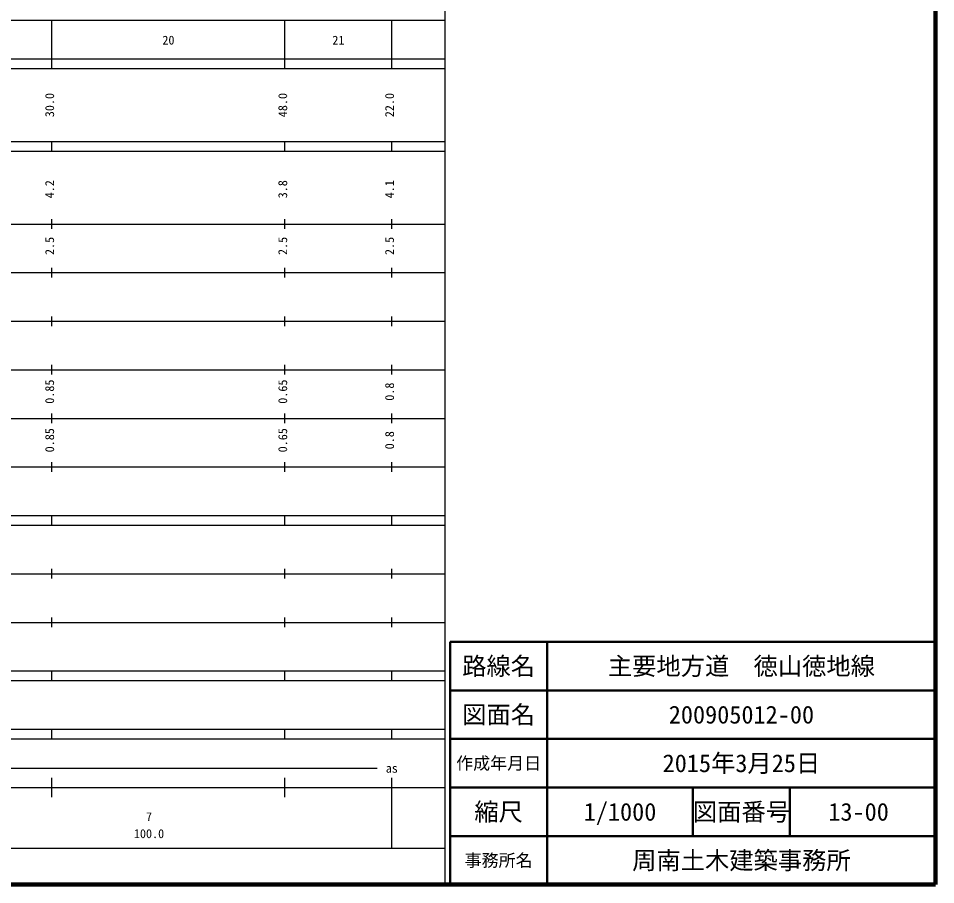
# Model space of a CAD drawing. Units: millimetres on the paper, enlarged 1000 times. Extents: x 40000 to 680000, y 20000 to 380000.
# Drawn here: x 491092 to 680000, y 20000 to 198357 of the extents above; entities that cross this region are included whole.
import ezdxf
from ezdxf.enums import TextEntityAlignment as Align

# ---------------------------------------------------------------- set-up
doc = ezdxf.new("R2010")
doc.units = ezdxf.units.MM
doc.header["$LTSCALE"] = 1000
for name, color, linetype, lineweight in [('M-TTL', 2, 'Continuous', 140), ('M-TTL-BAND', 7, 'Continuous', 25), ('M-TTL-FRAM', 2, 'Continuous', 50), ('M-TTL-LINE', 7, 'Continuous', 50)]:
    doc.layers.add(name, color=color, linetype=linetype, lineweight=lineweight)
doc.layers.add('M-TTL-TXT', color=7, linetype='Continuous')
doc.styles.add('ＭＳ ゴシック', font='')
doc.styles.get('ＭＳ ゴシック').set_extended_font_data('MS Gothic')

msp = doc.modelspace()

# ---------------------------------------------------------------- linework, layer by layer
at = {"layer": 'M-TTL'}
for p, q in [((680000, 20000), (680000, 380000)), ((40000, 20000), (680000, 20000))]:
    msp.add_line(p, q, dxfattribs=at)
at = {"layer": 'M-TTL-BAND'}
for p, q in [((579000, 20000), (579000, 370000)), ((68000, 198000), (579000, 198000)), ((498000, 188000), (498000, 198000)), ((546000, 188000), (546000, 198000)), ((568000, 188000), (568000, 198000)), ((40000, 190000), (579000, 190000)), ((40000, 188000), (579000, 188000)), ((40000, 173000), (579000, 173000)), ((498000, 171000), (498000, 173000)), ((546000, 171000), (546000, 173000)), ((568000, 171000), (568000, 173000)), ((40000, 171000), (579000, 171000)), ((498000, 155000), (498000, 157000)), ((546000, 155000), (546000, 157000)), ((568000, 155000), (568000, 157000)), ((40000, 156000), (579000, 156000)), ((46000, 146000), (579000, 146000)), ((498000, 145000), (498000, 147000)), ((546000, 145000), (546000, 147000)), ((568000, 145000), (568000, 147000)), ((498000, 135000), (498000, 137000)), ((546000, 135000), (546000, 137000)), ((568000, 135000), (568000, 137000)), ((52000, 136000), (579000, 136000)), ((498000, 125000), (498000, 127000)), ((546000, 125000), (546000, 127000)), ((568000, 125000), (568000, 127000)), ((46000, 126000), (579000, 126000)), ((52000, 116000), (579000, 116000)), ((498000, 115000), (498000, 117000)), ((546000, 115000), (546000, 117000)), ((568000, 115000), (568000, 117000)), ((46000, 106000), (579000, 106000)), ((498000, 105000), (498000, 107000)), ((546000, 105000), (546000, 107000)), ((568000, 105000), (568000, 107000)), ((40000, 96000), (579000, 96000)), ((498000, 94000), (498000, 96000)), ((546000, 94000), (546000, 96000)), ((568000, 94000), (568000, 96000)), ((40000, 94000), (579000, 94000)), ((49000, 84000), (579000, 84000)), ((498000, 83000), (498000, 85000)), ((546000, 83000), (546000, 85000)), ((568000, 83000), (568000, 85000)), ((40000, 74000), (579000, 74000)), ((498000, 73000), (498000, 75000)), ((546000, 73000), (546000, 75000)), ((568000, 73000), (568000, 75000)), ((40000, 64000), (579000, 64000)), ((498000, 62000), (498000, 64000)), ((546000, 62000), (546000, 64000)), ((568000, 62000), (568000, 64000)), ((40000, 62000), (579000, 62000)), ((40000, 52000), (579000, 52000)), ((498000, 50000), (498000, 52000)), ((546000, 50000), (546000, 52000)), ((568000, 50000), (568000, 52000)), ((40000, 50000), (579000, 50000)), ((134500, 44000), (565000, 44000)), ((498000, 38000), (498000, 42000)), ((546000, 38000), (546000, 42000)), ((568000, 27500), (568000, 42000)), ((40000, 40000), (579000, 40000)), ((68000, 27500), (579000, 27500))]:
    msp.add_line(p, q, dxfattribs=at)
at = {"layer": 'M-TTL-FRAM'}
for p, q in [((680000, 70000), (580000, 70000)), ((580000, 70000), (580000, 20000))]:
    msp.add_line(p, q, dxfattribs=at)
at = {"layer": 'M-TTL-LINE'}
for p, q in [((600000, 70000), (600000, 20000)), ((680000, 60000), (580000, 60000)), ((680000, 50000), (580000, 50000)), ((680000, 40000), (580000, 40000)), ((630000, 40000), (630000, 30000)), ((650000, 40000), (650000, 30000)), ((680000, 30000), (580000, 30000))]:
    msp.add_line(p, q, dxfattribs=at)

# ---------------------------------------------------------------- texts
at = {"layer": 'M-TTL-BAND', "style": 'ＭＳ ゴシック'}
for s, p in [('20', (522000, 192405)), ('21', (557000, 192405)), ('as', (568000, 42500)), ('7', (518000, 32523)), ('100.0', (518000, 29033))]:
    msp.add_text(s, height=1833, dxfattribs=at).set_placement(p, align=Align.BOTTOM_CENTER)
for s, p in [('30.0', (499000, 180500)), ('48.0', (547000, 180500)), ('22.0', (569000, 180500)), ('4.2', (499000, 163174)), ('3.8', (547000, 163174)), ('4.1', (569000, 163174)), ('2.5', (499000, 151500)), ('2.5', (547000, 151500)), ('2.5', (569000, 151500)), ('0.85', (499000, 121500)), ('0.65', (547000, 121500)), ('0.8', (569000, 121500)), ('0.85', (499000, 111500)), ('0.65', (547000, 111500)), ('0.8', (569000, 111500))]:
    msp.add_text(s, height=1833, rotation=90, dxfattribs=at).set_placement(p, align=Align.BOTTOM_CENTER)
at = {"layer": 'M-TTL-TXT', "style": 'ＭＳ ゴシック'}
for s, height, p in [('路線名', 3666, (590000, 65000)), ('路線名', 3666, (590000, 65000)), ('主要地方道\u3000徳山徳地線', 3666, (640000, 65000)), ('図面名', 3666, (590000, 55000)), ('図面名', 3666, (590000, 55000)), ('200905012-00', 3666, (640000, 55000)), ('2015年3月25日', 3666, (640000, 45000)), ('作成年月日', 2566, (590000, 45000)), ('作成年月日', 2566, (590000, 45000)), ('縮尺', 3666, (590000, 35000)), ('縮尺', 3666, (590000, 35000)), ('1/1000', 3666, (615000, 35000)), ('図面番号', 3666, (640000, 35000)), ('図面番号', 3666, (640000, 35000)), ('13-00', 3666, (664125, 35000)), ('事務所名', 2566, (590000, 25000)), ('事務所名', 2566, (590000, 25000)), ('周南土木建築事務所', 3666, (640000, 25000))]:
    msp.add_text(s, height=height, dxfattribs=at).set_placement(p, align=Align.MIDDLE_CENTER)

doc.saveas('drawing.dxf')
